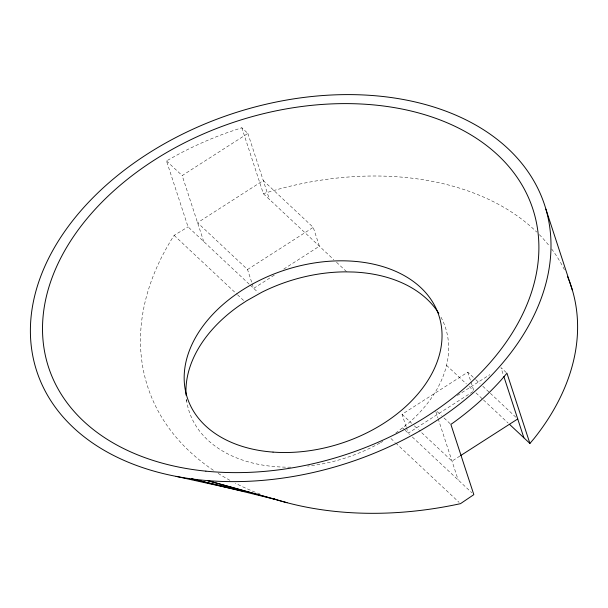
<?xml version="1.0" encoding="UTF-8"?>
<svg xmlns="http://www.w3.org/2000/svg" width="608" height="608" viewBox="0 0 608 608"><rect width="100%" height="100%" fill="white"/><g stroke="black" fill="none" stroke-linecap="round" stroke-linejoin="round"><path stroke-width="0.46" stroke-dasharray="3.04 2.28" d="M395.762 433.048L408.173 423.434A134.832 92.811 -18.1 0 0 445.558 369.109L447.138 362.725A134.832 92.811 -18.1 0 0 440.154 315.681M203.726 241.558L182.164 175.583L247.874 133.433L241.817 127.756L227.81 132.438A267.17 183.905 -18.1 0 0 180.097 153.36L166.486 160.892L188.047 226.868L249.576 284.521M247.524 269.519L313.234 227.362L263.279 180.553L197.562 222.71L247.524 269.519L251.925 282.978M274.269 275.158L253.68 288.367L252.214 283.875M283.769 269.063L319.398 246.21L313.234 227.362M406.167 426.877L402.055 414.306L467.772 372.157L475.296 379.21M457.383 395.489L489.843 374.665M459.929 456.038L452.018 461.115L419.163 430.342M213.355 470.265A305.756 210.467 -18.1 0 1 174.124 235.364L188.047 226.868M241.817 127.756L263.378 193.732L265.954 192.865A267.17 183.905 -18.1 0 1 536.742 232.066M506.274 372.567L500.924 367.559L503.576 375.676M475.98 379.848L480.092 383.694M482.828 386.262L489.668 392.677M490.352 393.315L517.727 418.965M263.378 193.732L333.784 259.692M336.52 262.261L346.796 271.882M446.5 365.302L466.389 383.937M469.133 386.506L473.244 390.359M475.988 392.928L482.828 399.342M483.512 399.98L508.151 423.062M437.258 411.624L441.34 415.454M444.068 418.008L450.194 423.746M166.486 160.892L182.164 175.583M402.055 414.306L411.639 423.29M414.375 425.851L418.479 429.696M250.26 285.16L258.028 292.44M402.64 427.933L404.502 429.674M405.118 430.259L409.587 434.439M412.323 437.008L471.793 492.723M174.124 235.364L236.793 294.082M237.485 294.728L245.054 301.826M390.921 438.497L395.056 442.373M395.747 443.012L459.101 502.375M467.772 372.157L470.706 381.132M470.995 382.029L473.928 391.005L408.219 433.162L406.456 427.774M435.799 411.517L437.866 417.825M438.163 418.73L458.174 479.97M247.874 133.433L269.435 199.401M186.489 399.502L186.724 401.295M260.156 494.144A305.756 210.467 -18.1 0 1 235.372 483.2M229.923 480.32A305.756 210.467 -18.1 0 1 218.036 473.32M539.326 234.642A267.17 183.905 -18.1 0 1 549.412 246.08M551.654 248.999A267.17 183.905 -18.1 0 1 564.847 270.628M382.774 441.385A134.832 92.811 -18.1 0 1 380.524 442.67M379.772 443.095A134.832 92.811 -18.1 0 1 310.186 465.804M309.328 465.91A134.832 92.811 -18.1 0 1 307.61 466.108M290.784 467.157A134.832 92.811 -18.1 0 1 186.481 399.562"/><path stroke-width="0.91" d="M509.519 424.346L529.91 443.452L534.052 438.558A267.17 183.905 -18.1 0 0 568.921 279.984M460.727 455.529L517.727 418.965M176.092 476.368L243.284 491.18M218.356 485.116L191.619 478.899L276.055 499.571L207.571 480.609A267.17 183.905 -18.1 0 1 118.636 174.64A267.17 183.905 -18.1 0 1 545.885 209.114L572.485 290.51M220.202 485.541L228.494 487.472M287.037 502.71L207.571 480.609A267.17 183.905 -18.1 0 0 545.885 209.114M529.91 443.452L506.943 373.198L501.197 379.977A267.17 183.905 -18.1 0 1 453.256 422.75L450.87 424.384L473.837 494.638L460.476 503.667A305.756 210.467 -18.1 0 1 272.46 498.446M503.872 376.572L523.891 437.813M567.53 276.549A267.17 183.905 -18.1 0 1 568.579 279.125M186.071 395.185A134.832 92.811 -18.1 0 1 239.59 305.436L246.688 300.755L261.744 292.288A134.832 92.811 -18.1 0 1 345.694 271.86L354.016 272.042A134.832 92.811 -18.1 0 1 438.801 313.416M273.03 452.101A132.346 91.101 -18.1 0 0 439.272 316.738A132.346 91.101 -18.1 0 0 227.004 301.158A132.346 91.101 -18.1 0 0 273.03 452.101M205.892 471.154A254.744 175.355 -18.1 0 0 535.108 216.805A254.744 175.355 -18.1 0 0 131.1 176.411A254.744 175.355 -18.1 0 0 205.892 471.154"/></g></svg>
